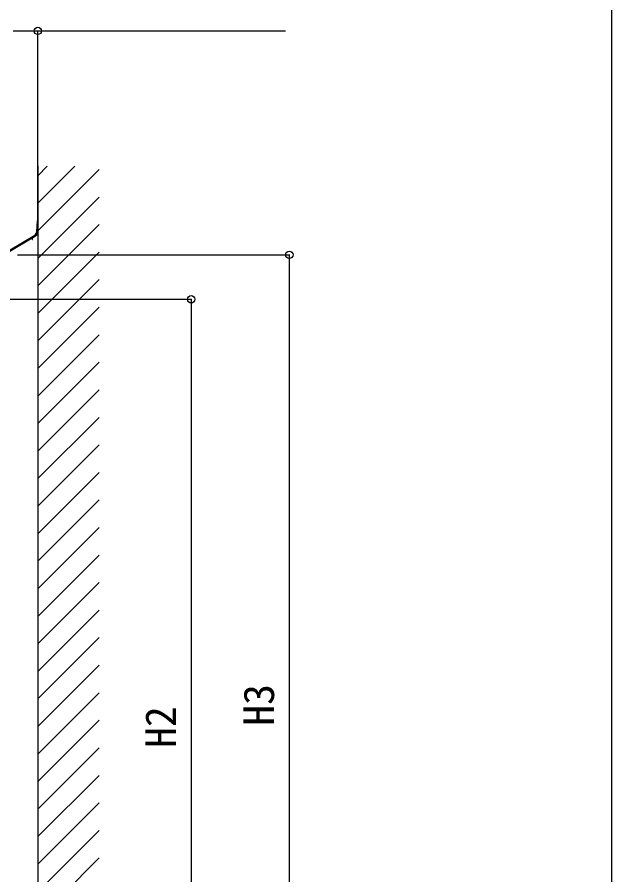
# Model space of a CAD drawing. Units: millimetres, scale not verified. Extents: x -7313 to 6687, y -10401 to 10355.
# Drawn here: x 4749 to 6687, y 2863 to 5660 of the extents above; entities that cross this region are included whole.
import ezdxf
from ezdxf.enums import TextEntityAlignment as Align

# ---------------------------------------------------------------- set-up
doc = ezdxf.new("R2010")
doc.units = ezdxf.units.MM
doc.header["$LTSCALE"] = 50
for name, color, linetype in [('0-5_YKK_13', 4, 'Continuous'), ('0-6_YKK_A1', 4, 'Continuous'), ('0-7_YKK_D', 6, 'Continuous'), ('0-8_YKK_ZWAK', 7, 'Continuous')]:
    doc.layers.add(name, color=color, linetype=linetype)
doc.styles.add('ＭＳ ゴシック', font='')
doc.styles.get('ＭＳ ゴシック').set_extended_font_data('MS Gothic')

msp = doc.modelspace()

# ---------------------------------------------------------------- linework, layer by layer
at = {"layer": '0-5_YKK_13'}
for p, q in [((4813.65, 4961.1), (4815.52, 4995.49)), ((4816.75, 4959.89), (4816.52, 4995.46)), ((4725.21, 4896.3), (4798.5, 4940.34)), ((4726.8, 4901.22), (4806.4, 4949.05)), ((4797.79, 4935.37), (4798.94, 4940.01)), ((4799.05, 4935.06), (4800.66, 4941.53)), ((4800.8, 4941.72), (4809.48, 4946.93))]:
    msp.add_line(p, q, dxfattribs=at)
for centre, radius, start, end in [((4816.02, 4995.46), 0.5, 0.36864, 176.89297), ((4798.68, 4961.91), 15, 301, 356.89297), ((4801.75, 4959.79), 15, 301, 0.36864), ((4798.42, 4935.21), 0.65, 166, 346), ((4798.65, 4940.08), 0.3, 346, 121), ((4800.95, 4941.46), 0.3, 121, 166)]:
    msp.add_arc(centre, radius, start, end, dxfattribs=at)
at = {"layer": '0-6_YKK_A1'}
for p, q in [((4816.48, 5173.74), (4816.48, 2043.51)), ((4816.48, 5142.68), (4847.53, 5173.74)), ((4816.48, 5052.88), (4937.34, 5173.74)), ((4816.48, 4963.08), (5016.48, 5163.08)), ((4816.48, 4873.27), (5016.48, 5073.27)), ((4816.48, 4783.47), (5016.48, 4983.47)), ((4816.48, 4693.67), (5016.48, 4893.67)), ((4816.48, 4603.87), (5016.48, 4803.87)), ((4816.48, 4514.06), (5016.48, 4714.06)), ((4816.48, 4424.26), (5016.48, 4624.26)), ((4816.48, 4334.46), (5016.48, 4534.46)), ((4816.48, 4244.66), (5016.48, 4444.66)), ((4816.48, 4154.85), (5016.48, 4354.85)), ((4816.48, 4065.05), (5016.48, 4265.05)), ((4816.48, 3975.25), (5016.48, 4175.25)), ((4816.48, 3885.45), (5016.48, 4085.45)), ((4816.48, 3795.64), (5016.48, 3995.64)), ((4816.48, 3705.84), (5016.48, 3905.84)), ((4816.48, 3616.04), (5016.48, 3816.04)), ((4816.48, 3526.24), (5016.48, 3726.24)), ((4816.48, 3436.43), (5016.48, 3636.43)), ((4816.48, 3346.63), (5016.48, 3546.63)), ((4816.48, 3256.83), (5016.48, 3456.83)), ((4816.48, 3167.03), (5016.48, 3367.03)), ((4816.48, 3077.22), (5016.48, 3277.22)), ((4816.48, 2987.42), (5016.48, 3187.42)), ((4816.48, 2897.62), (5016.48, 3097.62)), ((4816.48, 2807.82), (5016.48, 3007.82)), ((4816.48, 2718.01), (5016.48, 2918.01))]:
    msp.add_line(p, q, dxfattribs=at)
at = {"layer": '0-7_YKK_D'}
for p, q in [((4816.48, 4984.87), (4816.48, 5615.87)), ((4750.12, 4884.57), (5637.48, 4884.57)), ((5636.48, 2043.49), (5636.48, 4884.57)), ((4709.61, 4739.8), (5317.48, 4739.8)), ((5316.48, 4739.8), (5316.48, 2043.49))]:
    msp.add_line(p, q, dxfattribs=at)
msp.add_lwpolyline([(4736.48, 5614.87), (4816.48, 5614.87), (5623.89, 5614.87)], dxfattribs=at)
for centre in [(4816.48, 5614.87), (5636.48, 4884.57), (5316.48, 4739.8)]:
    msp.add_circle(centre, 12, dxfattribs=at)
at = {"layer": '0-8_YKK_ZWAK'}
msp.add_lwpolyline([(-7312.6, -10401.1), (6687.4, -10401.1), (6687.4, 9998.9)], dxfattribs=at)

# ---------------------------------------------------------------- texts
at = {"layer": '0-7_YKK_D', "style": 'ＭＳ ゴシック'}
for s, p in [('H3', (5616.48, 3349.28)), ('H2', (5296.48, 3276.89))]:
    msp.add_text(s, height=99.71, rotation=90, dxfattribs=at).set_placement(p, align=Align.BOTTOM_LEFT)

doc.saveas('drawing.dxf')
